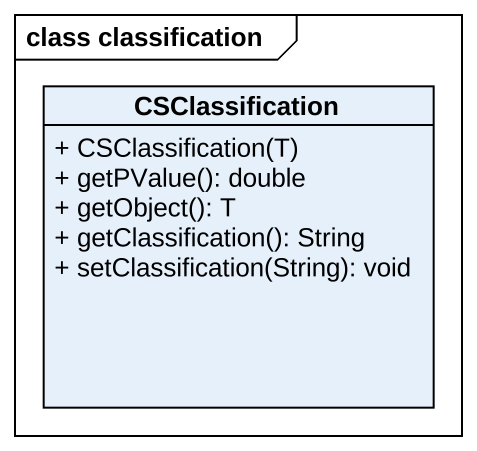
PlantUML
@startuml
mainframe class classification
hide circle
hide empty members
skinparam classAttributeIconSize 0
class CSClassification {
  + CSClassification(T)
  + getPValue(): double
  + getObject(): T
  + getClassification(): String
  + setClassification(String): void
}
@enduml
